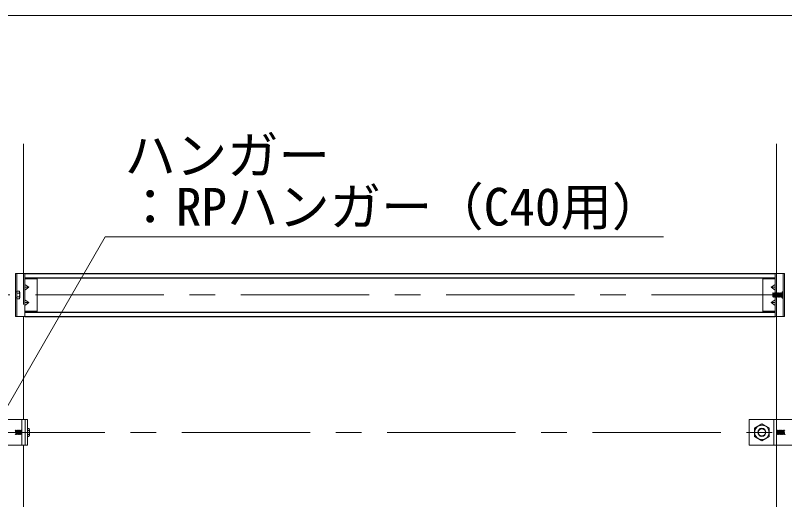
# Model space of a CAD drawing. Units: millimetres at full size, sheet at 1:30; details may follow other scales. Extents: x -5796 to 5910, y -4184 to 4114.
# Drawn here: x -766 to 133, y 2745 to 3310 of the extents above; entities that cross this region are included whole.
import ezdxf
from ezdxf.enums import TextEntityAlignment as Align

# ---------------------------------------------------------------- set-up
doc = ezdxf.new("R2010")
doc.units = ezdxf.units.MM
doc.header["$LTSCALE"] = 30
doc.linetypes.add('CHAIN1', pattern=[8, 5, -1, 1, -1])
doc.linetypes.add('DASHED1', pattern=[1.8, 1.2, -0.6])
for name, color, linetype, lineweight in [('4-0_中心線', 4, 'CHAIN1', 9), ('4-1_吊り材', 7, 'Continuous', 18), ('4-2_野縁受け', 3, 'Continuous', 18), ('4-3_野縁', 2, 'Continuous', 25), ('4-5_寸法', 4, 'Continuous', 9), ('4-6_文字', 7, 'Continuous', 18), ('4-A_クリップ', 7, 'Continuous', 18), ('4-B_ビス', 3, 'Continuous', 18)]:
    doc.layers.add(name, color=color, linetype=linetype, lineweight=lineweight)
doc.styles.add('ＭＳ ゴシック', font='')
doc.styles.get('ＭＳ ゴシック').set_extended_font_data('MS Gothic')

msp = doc.modelspace()

# ---------------------------------------------------------------- linework, layer by layer
at = {"layer": '4-0_中心線'}
for p, q in [((-1222.8, 2983.81), (1318.2, 2983.81)), ((-1051.8, 2823.31), (1489.2, 2823.31))]:
    msp.add_line(p, q, dxfattribs=at)
at = {"layer": '4-1_吊り材'}
for p, q in [((-808.8, 2838.31), (-752, 2838.31)), ((-758.9, 2838.31), (-758.9, 2808.31)), ((-754.91, 2838.31), (-754.91, 2808.31)), ((-752, 2838.31), (-752, 2808.31)), ((91.2, 2808.31), (91.2, 2838.31)), ((91.2, 2838.31), (148, 2838.31)), ((123.2, 2838.31), (123.2, 2808.31)), ((114.7, 2818.4), (114.7, 2828.22)), ((97.7, 2818.4), (106.2, 2813.5)), ((106.2, 2813.5), (114.7, 2818.4)), ((-752, 2808.31), (-808.8, 2808.31)), ((148, 2808.31), (91.2, 2808.31))]:
    msp.add_line(p, q, dxfattribs=at)
at = {"layer": '4-1_吊り材', "linetype": 'DASHED1'}
msp.add_line((120, 2838.31), (120, 2808.31), dxfattribs=at)
at = {"layer": '4-1_吊り材'}
msp.add_lwpolyline([(97.7, 2818.4), (97.7, 2828.22), (106.2, 2833.13), (114.7, 2828.22)], dxfattribs=at)
for radius in [8.5, 4.76]:
    msp.add_circle((106.2, 2823.31), radius, dxfattribs=at)
at = {"layer": '4-1_吊り材', "linetype": 'DASHED1'}
msp.add_circle((106.2, 2823.31), 4.25, dxfattribs=at)
at = {"layer": '4-2_野縁受け'}
for p, q in [((-756.8, 3008.81), (-756.8, 3160.31)), ((123.2, 3008.81), (123.2, 3160.31)), ((-756.8, 2838.31), (-756.8, 2958.81)), ((123.2, 2838.31), (123.2, 2958.81)), ((-756.8, 2705.81), (-756.8, 2808.31)), ((123.2, 2705.81), (123.2, 2808.31))]:
    msp.add_line(p, q, dxfattribs=at)
at = {"layer": '4-3_野縁'}
for p, q in [((-755.2, 3008.81), (121.6, 3008.81)), ((-755.2, 3003.81), (121.6, 3003.81)), ((-755.2, 2963.81), (121.6, 2963.81)), ((-755.2, 2958.81), (121.6, 2958.81))]:
    msp.add_line(p, q, dxfattribs=at)
at = {"layer": '4-5_寸法'}
msp.add_lwpolyline([(-1186.8, 3310.31), (133.2, 3310.31), (1033.2, 3310.31)], dxfattribs=at)
at = {"layer": '4-6_文字'}
for q in [(-789.53, 2829.72), (-8.84, 3051.68)]:
    msp.add_line((-661.38, 3051.68), q, dxfattribs=at)
at = {"layer": '4-A_クリップ'}
for p, q in [((-755.2, 3008.81), (-766.2, 3008.81)), ((-766.2, 3008.81), (-766.2, 2958.81)), ((-764.6, 3008.81), (-764.6, 2981.71)), ((-755.2, 3008.81), (-755.2, 2983.81)), ((-754.2, 3003.81), (-754.2, 3002.81)), ((-740.8, 3003.81), (-740.8, 2983.81)), ((107.2, 3003.81), (107.2, 2983.81)), ((120.6, 3003.81), (120.6, 3002.81)), ((121.6, 3008.81), (132.6, 3008.81)), ((121.6, 3008.81), (121.6, 2985.91)), ((131, 2958.81), (131, 3008.81)), ((132.6, 2958.81), (132.6, 3008.81)), ((-754.2, 3002.81), (-755.2, 3002.81)), ((-750.72, 2992.81), (-755.2, 2996.06)), ((-740.8, 3002.81), (-754.2, 3002.81)), ((107.2, 3002.81), (120.6, 3002.81)), ((117.12, 2992.81), (121.6, 2996.06)), ((120.6, 3002.81), (121.6, 3002.81)), ((-750.72, 2992.81), (-755.2, 2989.56)), ((-750.72, 2992.81), (-755.2, 2992.81)), ((117.12, 2992.81), (121.6, 2989.56)), ((117.12, 2992.81), (121.6, 2992.81)), ((129.8, 2987.61), (131, 2987.61)), ((129.8, 2980.01), (129.8, 2987.61)), ((-764.6, 2958.81), (-764.6, 2981.71)), ((-755.2, 2958.81), (-755.2, 2983.81)), ((-750.72, 2974.81), (-755.2, 2978.06)), ((-740.8, 2963.81), (-740.8, 2983.81)), ((107.2, 2963.81), (107.2, 2983.81)), ((117.12, 2974.81), (121.6, 2978.06)), ((121.6, 2958.81), (121.6, 2981.71)), ((129.8, 2980.01), (131, 2980.01)), ((-750.72, 2974.81), (-755.2, 2971.56)), ((-750.72, 2974.81), (-755.2, 2974.81)), ((117.12, 2974.81), (121.6, 2971.56)), ((117.12, 2974.81), (121.6, 2974.81)), ((-755.2, 2958.81), (-766.2, 2958.81)), ((-754.2, 2964.81), (-755.2, 2964.81)), ((-740.8, 2964.81), (-754.2, 2964.81)), ((-754.2, 2963.81), (-754.2, 2964.81)), ((107.2, 2964.81), (120.6, 2964.81)), ((120.6, 2964.81), (121.6, 2964.81)), ((120.6, 2963.81), (120.6, 2964.81)), ((121.6, 2958.81), (132.6, 2958.81))]:
    msp.add_line(p, q, dxfattribs=at)
at = {"layer": '4-A_クリップ', "linetype": 'DASHED1'}
for p, q in [((-756.8, 3008.81), (-756.8, 2958.81)), ((123.2, 3008.81), (123.2, 2985.91)), ((-764.6, 2987.31), (-766.2, 2987.31)), ((-764.6, 2980.31), (-766.2, 2980.31)), ((123.2, 2981.51), (123.2, 2958.81))]:
    msp.add_line(p, q, dxfattribs=at)
at = {"layer": '4-B_ビス'}
for p, q in [((-764.6, 2986.21), (-764.6, 2981.41)), ((-761.88, 2986.03), (-764.6, 2986.03)), ((-761.24, 2980.48), (-761.24, 2987.14)), ((118.9, 2985.91), (119.2, 2986.21)), ((118.9, 2985.91), (119.2, 2981.71)), ((118.9, 2985.91), (118.9, 2981.71)), ((119.2, 2986.21), (119.5, 2985.91)), ((119.5, 2985.91), (119.8, 2981.71)), ((119.8, 2985.91), (120.1, 2981.71)), ((120.4, 2985.91), (120.7, 2981.71)), ((120.7, 2985.91), (121, 2981.71)), ((121.3, 2985.91), (121.6, 2981.71)), ((121.6, 2985.91), (121.9, 2981.71)), ((122.2, 2985.91), (122.5, 2981.71)), ((122.2, 2985.91), (122.5, 2985.91)), ((122.5, 2985.91), (122.8, 2986.21)), ((122.5, 2985.91), (122.8, 2981.71)), ((122.8, 2986.21), (123.1, 2985.91)), ((123.1, 2985.91), (123.4, 2981.71)), ((123.4, 2985.91), (123.7, 2981.71)), ((124, 2985.91), (124.3, 2981.71)), ((124.3, 2985.91), (124.6, 2981.71)), ((124.9, 2985.91), (125.2, 2981.71)), ((125.2, 2985.91), (125.5, 2981.71)), ((125.8, 2985.91), (126.1, 2981.71)), ((126.1, 2985.91), (126.4, 2981.71)), ((126.7, 2985.91), (127, 2981.71)), ((127, 2985.91), (127.3, 2981.71)), ((127.6, 2985.91), (127.9, 2981.71)), ((127.9, 2985.91), (128.2, 2981.71)), ((128.5, 2985.91), (128.8, 2981.71)), ((128.5, 2985.91), (128.8, 2985.91)), ((128.8, 2985.91), (129.1, 2986.21)), ((128.8, 2985.91), (129.1, 2981.71)), ((129.1, 2986.21), (129.4, 2985.91)), ((129.4, 2985.91), (129.7, 2981.71)), ((129.4, 2985.91), (129.7, 2985.91)), ((129.7, 2985.91), (129.8, 2986.01)), ((129.7, 2985.91), (129.8, 2984.51)), ((-761.88, 2981.59), (-764.6, 2981.59)), ((119.2, 2981.71), (118.9, 2981.71)), ((119.2, 2981.71), (119.5, 2981.41)), ((119.5, 2981.41), (119.8, 2981.71)), ((128.8, 2981.71), (129.1, 2981.71)), ((129.7, 2981.71), (129.8, 2981.71)), ((-766.5, 2825.8), (-766.19, 2825.49)), ((-766.19, 2825.49), (-765.88, 2821.11)), ((-765.88, 2825.49), (-765.56, 2821.11)), ((-765.25, 2825.49), (-764.94, 2821.11)), ((-764.94, 2825.49), (-764.63, 2821.11)), ((-764.31, 2825.49), (-764, 2821.11)), ((-764, 2825.49), (-763.69, 2821.11)), ((-763.38, 2825.49), (-763.06, 2821.11)), ((-763.06, 2825.49), (-762.75, 2821.11)), ((-762.44, 2825.49), (-762.13, 2821.11)), ((-762.13, 2825.49), (-761.81, 2821.11)), ((-761.5, 2825.49), (-761.19, 2821.11)), ((-761.19, 2825.49), (-760.88, 2821.11)), ((-760.56, 2825.49), (-760.25, 2821.11)), ((-760.56, 2825.49), (-760.25, 2825.49)), ((-760.25, 2825.49), (-759.94, 2825.8)), ((-760.25, 2825.49), (-759.94, 2821.11)), ((-759.94, 2825.8), (-759.63, 2825.49)), ((-759.63, 2825.49), (-759.31, 2821.11)), ((-759.31, 2825.49), (-759, 2821.11)), ((-759, 2825.8), (-758.9, 2825.7)), ((-752, 2827.92), (-750.54, 2827.92)), ((-750.54, 2825.61), (-752, 2825.61)), ((-749.88, 2819.84), (-749.88, 2826.77)), ((123.2, 2825.79), (123.5, 2825.49)), ((123.5, 2825.49), (123.81, 2821.11)), ((123.81, 2825.49), (124.12, 2821.11)), ((124.44, 2825.49), (124.75, 2821.11)), ((124.44, 2825.49), (124.75, 2825.49)), ((124.75, 2825.49), (125.06, 2821.11)), ((125.37, 2825.49), (125.69, 2821.11)), ((125.37, 2825.49), (125.69, 2825.49)), ((125.69, 2825.49), (126, 2821.11)), ((126.31, 2825.49), (126.62, 2821.11)), ((126.31, 2825.49), (126.62, 2825.49)), ((126.62, 2825.49), (126.94, 2821.11)), ((127.25, 2825.49), (127.56, 2821.11)), ((127.25, 2825.49), (127.56, 2825.49)), ((127.56, 2825.49), (127.87, 2821.11)), ((128.19, 2825.49), (128.5, 2821.11)), ((128.19, 2825.49), (128.5, 2825.49)), ((128.5, 2825.49), (128.81, 2821.11)), ((129.12, 2825.49), (129.44, 2821.11)), ((129.12, 2825.49), (129.44, 2825.49)), ((129.44, 2825.49), (129.75, 2825.8)), ((129.44, 2825.49), (129.75, 2821.11)), ((129.75, 2825.8), (130.06, 2825.49)), ((130.06, 2825.49), (130.37, 2821.11)), ((130.37, 2825.49), (130.69, 2821.11)), ((131, 2825.49), (131.31, 2821.11)), ((131.31, 2825.49), (131.62, 2821.11)), ((131.94, 2825.49), (132.25, 2821.11)), ((132.25, 2825.49), (132.56, 2821.11)), ((-760.25, 2821.11), (-759.94, 2821.11)), ((-759.31, 2821.11), (-759, 2821.11)), ((-759, 2821.11), (-758.9, 2821.01)), ((-750.54, 2820.99), (-752, 2820.99)), ((-750.54, 2818.68), (-752, 2818.68)), ((123.2, 2821.1), (123.5, 2820.8)), ((123.5, 2820.8), (123.81, 2821.11)), ((124.75, 2821.11), (125.06, 2821.11)), ((129.44, 2821.11), (129.75, 2821.11)), ((129.75, 2821.11), (130.06, 2820.8)), ((130.06, 2820.8), (130.37, 2821.11))]:
    msp.add_line(p, q, dxfattribs=at)
for points in [[(-761.88, 2979.38), (-764.6, 2979.38), (-764.6, 2988.24), (-761.88, 2988.24)], [(119.5, 2985.91), (119.8, 2985.91), (120.1, 2986.21), (120.4, 2985.91)], [(120.4, 2985.91), (120.7, 2985.91), (121, 2986.21), (121.3, 2985.91)], [(121.3, 2985.91), (121.6, 2985.91), (121.9, 2986.21), (122.2, 2985.91)], [(123.1, 2985.91), (123.4, 2985.91), (123.7, 2986.21), (124, 2985.91)], [(124, 2985.91), (124.3, 2985.91), (124.6, 2986.21), (124.9, 2985.91)], [(124.9, 2985.91), (125.2, 2985.91), (125.5, 2986.21), (125.8, 2985.91)], [(125.8, 2985.91), (126.1, 2985.91), (126.4, 2986.21), (126.7, 2985.91)], [(126.7, 2985.91), (127, 2985.91), (127.3, 2986.21), (127.6, 2985.91)], [(127.6, 2985.91), (127.9, 2985.91), (128.2, 2986.21), (128.5, 2985.91)], [(119.8, 2981.71), (120.1, 2981.71), (120.4, 2981.41), (120.7, 2981.71)], [(120.7, 2981.71), (121, 2981.71), (121.3, 2981.41), (121.6, 2981.71)], [(121.6, 2981.71), (121.9, 2981.71), (122.2, 2981.41)], [(122.2, 2981.41), (122.5, 2981.71), (122.8, 2981.71)], [(122.8, 2981.71), (123.1, 2981.41), (123.4, 2981.71)], [(123.4, 2981.71), (123.7, 2981.71), (124, 2981.41), (124.3, 2981.71)], [(124.3, 2981.71), (124.6, 2981.71), (124.9, 2981.41), (125.2, 2981.71)], [(125.2, 2981.71), (125.5, 2981.71), (125.8, 2981.41), (126.1, 2981.71)], [(126.1, 2981.71), (126.4, 2981.71), (126.7, 2981.41), (127, 2981.71)], [(127, 2981.71), (127.3, 2981.71), (127.6, 2981.41), (127.9, 2981.71)], [(127.9, 2981.71), (128.2, 2981.71), (128.5, 2981.41), (128.8, 2981.71)], [(129.1, 2981.71), (129.4, 2981.41), (129.7, 2981.71)], [(-766.19, 2825.49), (-765.88, 2825.49), (-765.56, 2825.8), (-765.25, 2825.49)], [(-765.25, 2825.49), (-764.94, 2825.49), (-764.63, 2825.8), (-764.31, 2825.49)], [(-764.31, 2825.49), (-764, 2825.49), (-763.69, 2825.8), (-763.38, 2825.49)], [(-763.38, 2825.49), (-763.06, 2825.49), (-762.75, 2825.8), (-762.44, 2825.49)], [(-762.44, 2825.49), (-762.13, 2825.49), (-761.81, 2825.8), (-761.5, 2825.49)], [(-761.5, 2825.49), (-761.19, 2825.49), (-760.88, 2825.8), (-760.56, 2825.49)], [(-759.63, 2825.49), (-759.31, 2825.49), (-759, 2825.8)], [(123.5, 2825.49), (123.81, 2825.49), (124.12, 2825.8), (124.44, 2825.49)], [(124.75, 2825.49), (125.06, 2825.8), (125.37, 2825.49)], [(125.69, 2825.49), (126, 2825.8), (126.31, 2825.49)], [(126.62, 2825.49), (126.94, 2825.8), (127.25, 2825.49)], [(127.56, 2825.49), (127.87, 2825.8), (128.19, 2825.49)], [(128.5, 2825.49), (128.81, 2825.8), (129.12, 2825.49)], [(130.06, 2825.49), (130.37, 2825.49), (130.69, 2825.8), (131, 2825.49)], [(131, 2825.49), (131.31, 2825.49), (131.62, 2825.8), (131.94, 2825.49)], [(131.94, 2825.49), (132.25, 2825.49), (132.56, 2825.8), (132.87, 2825.49)], [(-766.5, 2821.11), (-766.19, 2820.8), (-765.88, 2821.11)], [(-765.88, 2821.11), (-765.56, 2821.11), (-765.25, 2820.8), (-764.94, 2821.11)], [(-764.94, 2821.11), (-764.63, 2821.11), (-764.31, 2820.8), (-764, 2821.11)], [(-764, 2821.11), (-763.69, 2821.11), (-763.38, 2820.8), (-763.06, 2821.11)], [(-763.06, 2821.11), (-762.75, 2821.11), (-762.44, 2820.8), (-762.13, 2821.11)], [(-762.13, 2821.11), (-761.81, 2821.11), (-761.5, 2820.8), (-761.19, 2821.11)], [(-761.19, 2821.11), (-760.88, 2821.11), (-760.56, 2820.8), (-760.25, 2821.11)], [(-759.94, 2821.11), (-759.63, 2820.8), (-759.31, 2821.11)], [(123.81, 2821.11), (124.12, 2821.11), (124.44, 2820.8), (124.75, 2821.11)], [(125.06, 2821.11), (125.37, 2820.8), (125.69, 2821.11), (126, 2821.11)], [(126, 2821.11), (126.31, 2820.8), (126.62, 2821.11), (126.94, 2821.11)], [(126.94, 2821.11), (127.25, 2820.8), (127.56, 2821.11), (127.87, 2821.11)], [(127.87, 2821.11), (128.19, 2820.8), (128.5, 2821.11), (128.81, 2821.11)], [(128.81, 2821.11), (129.12, 2820.8), (129.44, 2821.11)], [(130.37, 2821.11), (130.69, 2821.11), (131, 2820.8), (131.31, 2821.11)], [(131.31, 2821.11), (131.62, 2821.11), (131.94, 2820.8), (132.25, 2821.11)], [(132.25, 2821.11), (132.56, 2821.11), (132.87, 2820.8), (133.19, 2821.11)]]:
    msp.add_lwpolyline(points, dxfattribs=at)
for centre, radius, start, end in [((-762.52, 2987.14), 1.28, 299.99998, 59.99998), ((-765.4, 2983.81), 4.16, 327.79576, 32.20422), ((-762.52, 2980.48), 1.28, 299.99998, 60), ((-751.21, 2826.77), 1.33, 299.99998, 59.99998), ((-754.21, 2823.3), 4.33, 327.79576, 32.20422), ((-751.21, 2819.84), 1.33, 299.99998, 60)]:
    msp.add_arc(centre, radius, start, end, dxfattribs=at)

# ---------------------------------------------------------------- texts
at = {"layer": '4-6_文字', "color": 4, "style": 'ＭＳ ゴシック'}
for s, p in [('ハンガー', (-638.84, 3111.68)), ('：RPハンガー（C40用）', (-638.84, 3051.68))]:
    msp.add_text(s, height=43.99, dxfattribs=at).set_placement(p, align=Align.BOTTOM_LEFT)

doc.saveas('drawing.dxf')
